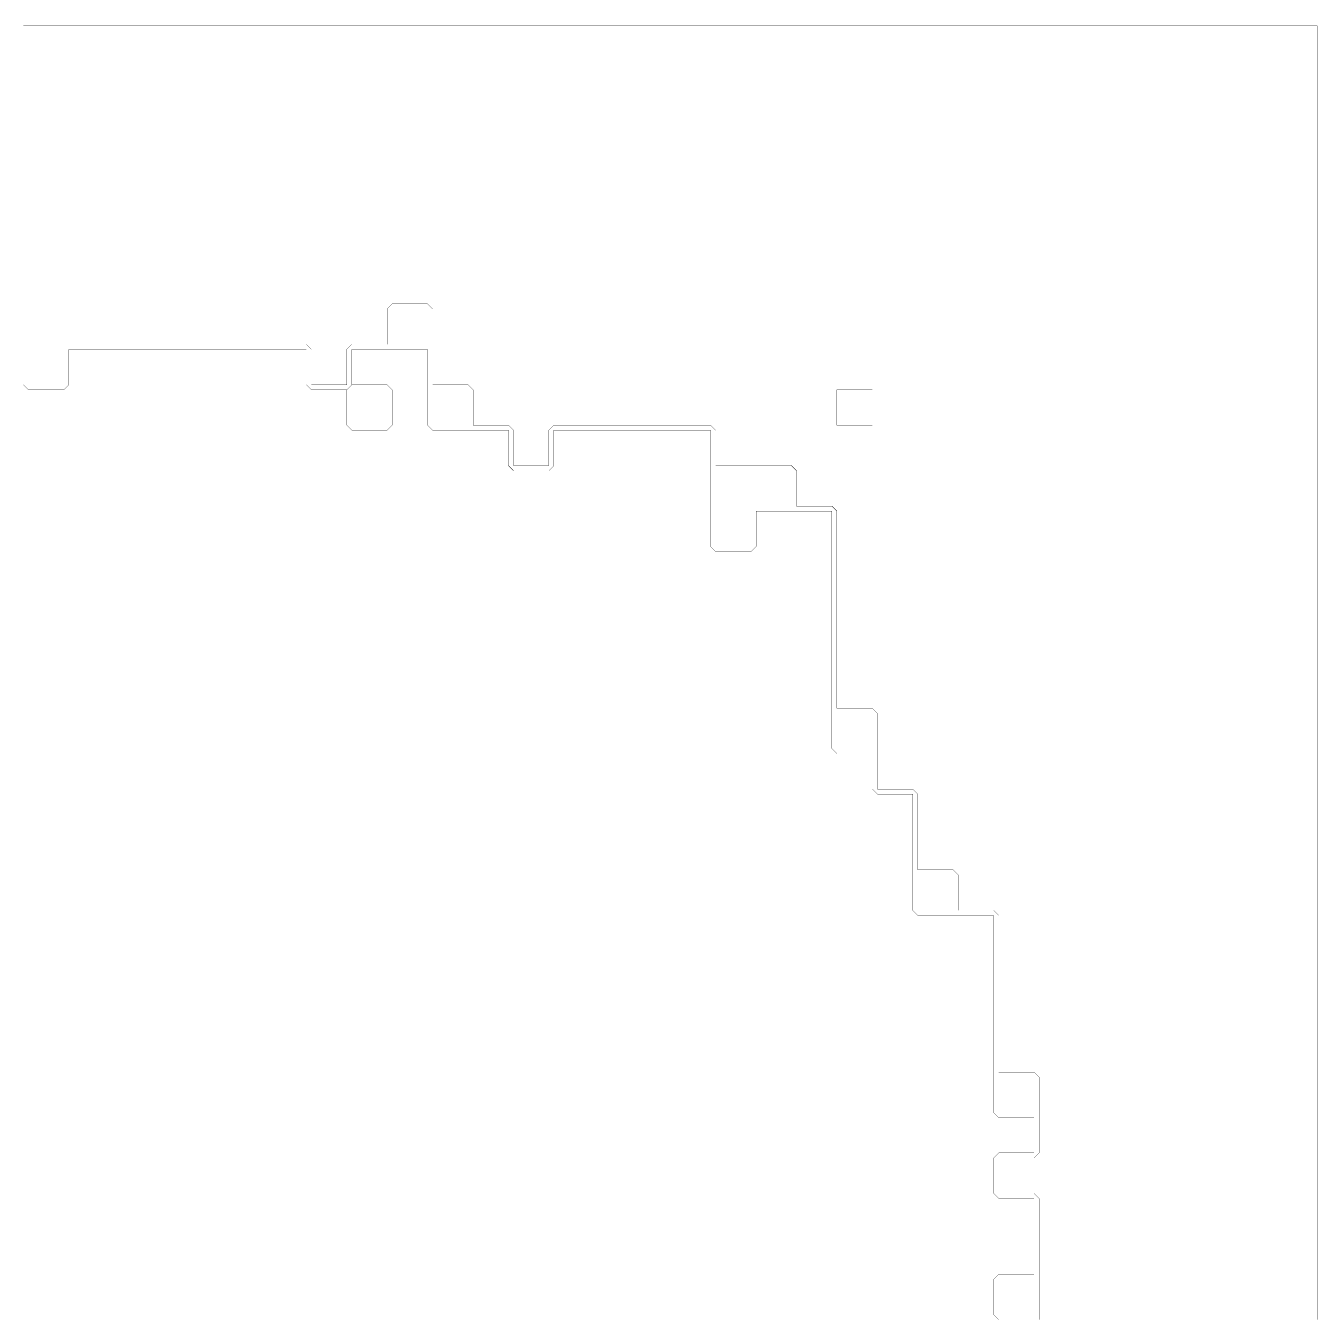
# Model space of a CAD drawing. Header units: metres. Extents: x 0 to 4990, y -4990 to 0.
# Drawn here: x 2495 to 4990, y -2495 to 0 of the extents above; entities that cross this region are included whole.
import ezdxf

# ---------------------------------------------------------------- set-up
doc = ezdxf.new("R2010")
doc.units = ezdxf.units.M
for name, color, linetype in [('conductor', 1, 'Continuous'), ('dielectric', 8, 'Continuous'), ('substrate', 5, 'Continuous')]:
    doc.layers.add(name, color=color, linetype=linetype)

msp = doc.modelspace()

# ---------------------------------------------------------------- linework, layer by layer
at = {"layer": 'conductor', "const_width": 0.5}
msp.add_lwpolyline([(4375, -2500), (4365.234375, -2490.234375), (4365.234375, -2480.46875), (4365.234375, -2470.703125), (4365.234375, -2460.9375), (4365.234375, -2451.171875), (4365.234375, -2441.40625), (4365.234375, -2431.640625), (4365.234375, -2421.875), (4375, -2412.109375), (4384.765625, -2412.109375), (4394.53125, -2412.109375), (4404.296875, -2412.109375), (4414.0625, -2412.109375), (4423.828125, -2412.109375), (4433.59375, -2412.109375), (4443.359375, -2412.109375), (4443.359375, -2402.34375), (4443.359375, -2392.578125), (4443.359375, -2382.8125), (4443.359375, -2373.046875), (4443.359375, -2363.28125), (4443.359375, -2353.515625), (4443.359375, -2343.75), (4443.359375, -2333.984375), (4443.359375, -2324.21875), (4443.359375, -2314.453125), (4443.359375, -2304.6875), (4443.359375, -2294.921875), (4443.359375, -2285.15625), (4443.359375, -2275.390625), (4443.359375, -2265.625), (4433.59375, -2265.625), (4423.828125, -2265.625), (4414.0625, -2265.625), (4404.296875, -2265.625), (4394.53125, -2265.625), (4384.765625, -2265.625), (4375, -2265.625), (4365.234375, -2255.859375), (4365.234375, -2246.09375), (4365.234375, -2236.328125), (4365.234375, -2226.5625), (4365.234375, -2216.796875), (4365.234375, -2207.03125), (4365.234375, -2197.265625), (4365.234375, -2187.5), (4375, -2177.734375), (4384.765625, -2177.734375), (4394.53125, -2177.734375), (4404.296875, -2177.734375), (4414.0625, -2177.734375), (4423.828125, -2177.734375), (4433.59375, -2177.734375), (4443.359375, -2177.734375), (4443.359375, -2167.96875), (4443.359375, -2158.203125), (4443.359375, -2148.4375), (4443.359375, -2138.671875), (4443.359375, -2128.90625), (4443.359375, -2119.140625), (4443.359375, -2109.375), (4433.59375, -2109.375), (4423.828125, -2109.375), (4414.0625, -2109.375), (4404.296875, -2109.375), (4394.53125, -2109.375), (4384.765625, -2109.375), (4375, -2109.375), (4365.234375, -2099.609375), (4365.234375, -2089.84375), (4365.234375, -2080.078125), (4365.234375, -2070.3125), (4365.234375, -2060.546875), (4365.234375, -2050.78125), (4365.234375, -2041.015625), (4365.234375, -2031.25), (4365.234375, -2021.484375), (4365.234375, -2011.71875), (4365.234375, -2001.953125), (4365.234375, -1992.1875), (4365.234375, -1982.421875), (4365.234375, -1972.65625), (4365.234375, -1962.890625), (4365.234375, -1953.125), (4365.234375, -1943.359375), (4365.234375, -1933.59375), (4365.234375, -1923.828125), (4365.234375, -1914.0625), (4365.234375, -1904.296875), (4365.234375, -1894.53125), (4365.234375, -1884.765625), (4365.234375, -1875), (4365.234375, -1865.234375), (4365.234375, -1855.46875), (4365.234375, -1845.703125), (4365.234375, -1835.9375), (4365.234375, -1826.171875), (4365.234375, -1816.40625), (4365.234375, -1806.640625), (4365.234375, -1796.875), (4365.234375, -1787.109375), (4365.234375, -1777.34375), (4365.234375, -1767.578125), (4365.234375, -1757.8125), (4365.234375, -1748.046875), (4365.234375, -1738.28125), (4365.234375, -1728.515625), (4365.234375, -1718.75), (4355.46875, -1718.75), (4345.703125, -1718.75), (4335.9375, -1718.75), (4326.171875, -1718.75), (4316.40625, -1718.75), (4306.640625, -1718.75), (4296.875, -1718.75), (4287.109375, -1718.75), (4277.34375, -1718.75), (4267.578125, -1718.75), (4257.8125, -1718.75), (4248.046875, -1718.75), (4238.28125, -1718.75), (4228.515625, -1718.75), (4218.75, -1718.75), (4208.984375, -1708.984375), (4208.984375, -1699.21875), (4208.984375, -1689.453125), (4208.984375, -1679.6875), (4208.984375, -1669.921875), (4208.984375, -1660.15625), (4208.984375, -1650.390625), (4208.984375, -1640.625), (4208.984375, -1630.859375), (4208.984375, -1621.09375), (4208.984375, -1611.328125), (4208.984375, -1601.5625), (4208.984375, -1591.796875), (4208.984375, -1582.03125), (4208.984375, -1572.265625), (4208.984375, -1562.5), (4208.984375, -1552.734375), (4208.984375, -1542.96875), (4208.984375, -1533.203125), (4208.984375, -1523.4375), (4208.984375, -1513.671875), (4208.984375, -1503.90625), (4208.984375, -1494.140625), (4208.984375, -1484.375), (4199.21875, -1484.375), (4189.453125, -1484.375), (4179.6875, -1484.375), (4169.921875, -1484.375), (4160.15625, -1484.375), (4150.390625, -1484.375), (4140.625, -1484.375), (4130.859375, -1474.609375), (4130.859375, -1464.84375), (4130.859375, -1455.078125), (4130.859375, -1445.3125), (4130.859375, -1435.546875), (4130.859375, -1425.78125), (4130.859375, -1416.015625), (4130.859375, -1406.25), (4121.09375, -1406.25), (4111.328125, -1406.25), (4101.5625, -1406.25), (4091.796875, -1406.25), (4082.03125, -1406.25), (4072.265625, -1406.25), (4062.5, -1406.25), (4052.734375, -1396.484375), (4052.734375, -1386.71875), (4052.734375, -1376.953125), (4052.734375, -1367.1875), (4052.734375, -1357.421875), (4052.734375, -1347.65625), (4052.734375, -1337.890625), (4052.734375, -1328.125), (4052.734375, -1318.359375), (4052.734375, -1308.59375), (4052.734375, -1298.828125), (4052.734375, -1289.0625), (4052.734375, -1279.296875), (4052.734375, -1269.53125), (4052.734375, -1259.765625), (4052.734375, -1250), (4052.734375, -1240.234375), (4052.734375, -1230.46875), (4052.734375, -1220.703125), (4052.734375, -1210.9375), (4052.734375, -1201.171875), (4052.734375, -1191.40625), (4052.734375, -1181.640625), (4052.734375, -1171.875), (4052.734375, -1162.109375), (4052.734375, -1152.34375), (4052.734375, -1142.578125), (4052.734375, -1132.8125), (4052.734375, -1123.046875), (4052.734375, -1113.28125), (4052.734375, -1103.515625), (4052.734375, -1093.75), (4052.734375, -1083.984375), (4052.734375, -1074.21875), (4052.734375, -1064.453125), (4052.734375, -1054.6875), (4052.734375, -1044.921875), (4052.734375, -1035.15625), (4052.734375, -1025.390625), (4052.734375, -1015.625), (4052.734375, -1005.859375), (4052.734375, -996.09375), (4052.734375, -986.328125), (4052.734375, -976.5625), (4052.734375, -966.796875), (4052.734375, -957.03125), (4052.734375, -947.265625), (4052.734375, -937.5), (4042.96875, -937.5), (4033.203125, -937.5), (4023.4375, -937.5), (4013.671875, -937.5), (4003.90625, -937.5), (3994.140625, -937.5), (3984.375, -937.5), (3974.609375, -937.5), (3964.84375, -937.5), (3955.078125, -937.5), (3945.3125, -937.5), (3935.546875, -937.5), (3925.78125, -937.5), (3916.015625, -937.5), (3906.25, -937.5), (3906.25, -947.265625), (3906.25, -957.03125), (3906.25, -966.796875), (3906.25, -976.5625), (3906.25, -986.328125), (3906.25, -996.09375), (3906.25, -1005.859375), (3896.484375, -1015.625), (3886.71875, -1015.625), (3876.953125, -1015.625), (3867.1875, -1015.625), (3857.421875, -1015.625), (3847.65625, -1015.625), (3837.890625, -1015.625), (3828.125, -1015.625), (3818.359375, -1005.859375), (3818.359375, -996.09375), (3818.359375, -986.328125), (3818.359375, -976.5625), (3818.359375, -966.796875), (3818.359375, -957.03125), (3818.359375, -947.265625), (3818.359375, -937.5), (3818.359375, -927.734375), (3818.359375, -917.96875), (3818.359375, -908.203125), (3818.359375, -898.4375), (3818.359375, -888.671875), (3818.359375, -878.90625), (3818.359375, -869.140625), (3818.359375, -859.375), (3818.359375, -849.609375), (3818.359375, -839.84375), (3818.359375, -830.078125), (3818.359375, -820.3125), (3818.359375, -810.546875), (3818.359375, -800.78125), (3818.359375, -791.015625), (3818.359375, -781.25), (3808.59375, -781.25), (3798.828125, -781.25), (3789.0625, -781.25), (3779.296875, -781.25), (3769.53125, -781.25), (3759.765625, -781.25), (3750, -781.25), (3740.234375, -781.25), (3730.46875, -781.25), (3720.703125, -781.25), (3710.9375, -781.25), (3701.171875, -781.25), (3691.40625, -781.25), (3681.640625, -781.25), (3671.875, -781.25), (3662.109375, -781.25), (3652.34375, -781.25), (3642.578125, -781.25), (3632.8125, -781.25), (3623.046875, -781.25), (3613.28125, -781.25), (3603.515625, -781.25), (3593.75, -781.25), (3583.984375, -781.25), (3574.21875, -781.25), (3564.453125, -781.25), (3554.6875, -781.25), (3544.921875, -781.25), (3535.15625, -781.25), (3525.390625, -781.25), (3515.625, -781.25), (3515.625, -791.015625), (3515.625, -800.78125), (3515.625, -810.546875), (3515.625, -820.3125), (3515.625, -830.078125), (3515.625, -839.84375), (3515.625, -849.609375), (3505.859375, -859.375), (3496.09375, -859.375), (3486.328125, -859.375), (3476.5625, -859.375), (3466.796875, -859.375), (3457.03125, -859.375), (3447.265625, -859.375), (3437.5, -859.375), (3427.734375, -849.609375), (3427.734375, -839.84375), (3427.734375, -830.078125), (3427.734375, -820.3125), (3427.734375, -810.546875), (3427.734375, -800.78125), (3427.734375, -791.015625), (3427.734375, -781.25), (3417.96875, -781.25), (3408.203125, -781.25), (3398.4375, -781.25), (3388.671875, -781.25), (3378.90625, -781.25), (3369.140625, -781.25), (3359.375, -781.25), (3349.609375, -781.25), (3339.84375, -781.25), (3330.078125, -781.25), (3320.3125, -781.25), (3310.546875, -781.25), (3300.78125, -781.25), (3291.015625, -781.25), (3281.25, -781.25), (3271.484375, -771.484375), (3271.484375, -761.71875), (3271.484375, -751.953125), (3271.484375, -742.1875), (3271.484375, -732.421875), (3271.484375, -722.65625), (3271.484375, -712.890625), (3271.484375, -703.125), (3271.484375, -693.359375), (3271.484375, -683.59375), (3271.484375, -673.828125), (3271.484375, -664.0625), (3271.484375, -654.296875), (3271.484375, -644.53125), (3271.484375, -634.765625), (3271.484375, -625), (3261.71875, -625), (3251.953125, -625), (3242.1875, -625), (3232.421875, -625), (3222.65625, -625), (3212.890625, -625), (3203.125, -625), (3193.359375, -625), (3183.59375, -625), (3173.828125, -625), (3164.0625, -625), (3154.296875, -625), (3144.53125, -625), (3134.765625, -625), (3125, -625), (3125, -634.765625), (3125, -644.53125), (3125, -654.296875), (3125, -664.0625), (3125, -673.828125), (3125, -683.59375), (3125, -693.359375), (3115.234375, -703.125), (3105.46875, -703.125), (3095.703125, -703.125), (3085.9375, -703.125), (3076.171875, -703.125), (3066.40625, -703.125), (3056.640625, -703.125), (3046.875, -703.125), (3037.109375, -693.359375), (3037.109375, -683.59375), (3037.109375, -673.828125), (3037.109375, -664.0625), (3037.109375, -654.296875), (3037.109375, -644.53125), (3037.109375, -634.765625), (3037.109375, -625), (3027.34375, -625), (3017.578125, -625), (3007.8125, -625), (2998.046875, -625), (2988.28125, -625), (2978.515625, -625), (2968.75, -625), (2958.984375, -625), (2949.21875, -625), (2939.453125, -625), (2929.6875, -625), (2919.921875, -625), (2910.15625, -625), (2900.390625, -625), (2890.625, -625), (2880.859375, -625), (2871.09375, -625), (2861.328125, -625), (2851.5625, -625), (2841.796875, -625), (2832.03125, -625), (2822.265625, -625), (2812.5, -625), (2802.734375, -625), (2792.96875, -625), (2783.203125, -625), (2773.4375, -625), (2763.671875, -625), (2753.90625, -625), (2744.140625, -625), (2734.375, -625), (2724.609375, -625), (2714.84375, -625), (2705.078125, -625), (2695.3125, -625), (2685.546875, -625), (2675.78125, -625), (2666.015625, -625), (2656.25, -625), (2646.484375, -625), (2636.71875, -625), (2626.953125, -625), (2617.1875, -625), (2607.421875, -625), (2597.65625, -625), (2587.890625, -625), (2578.125, -625), (2578.125, -634.765625), (2578.125, -644.53125), (2578.125, -654.296875), (2578.125, -664.0625), (2578.125, -673.828125), (2578.125, -683.59375), (2578.125, -693.359375), (2568.359375, -703.125), (2558.59375, -703.125), (2548.828125, -703.125), (2539.0625, -703.125), (2529.296875, -703.125), (2519.53125, -703.125), (2509.765625, -703.125), (2500, -703.125), (2490.234375, -693.359375)], dxfattribs=at)
msp.add_lwpolyline([(3115.234375, -703.125), (3125, -693.359375), (3134.765625, -693.359375), (3144.53125, -693.359375), (3154.296875, -693.359375), (3164.0625, -693.359375), (3173.828125, -693.359375), (3183.59375, -693.359375), (3193.359375, -693.359375), (3203.125, -703.125), (3203.125, -712.890625), (3203.125, -722.65625), (3203.125, -732.421875), (3203.125, -742.1875), (3203.125, -751.953125), (3203.125, -761.71875), (3203.125, -771.484375), (3193.359375, -781.25), (3183.59375, -781.25), (3173.828125, -781.25), (3164.0625, -781.25), (3154.296875, -781.25), (3144.53125, -781.25), (3134.765625, -781.25), (3125, -781.25), (3115.234375, -771.484375), (3115.234375, -761.71875), (3115.234375, -751.953125), (3115.234375, -742.1875), (3115.234375, -732.421875), (3115.234375, -722.65625), (3115.234375, -712.890625)], close=True, dxfattribs=at)
at = {"layer": 'dielectric', "const_width": 0.5}
msp.add_lwpolyline([(4062.5, -703.125), (4062.5, -712.890625), (4062.5, -722.65625), (4062.5, -732.421875), (4062.5, -742.1875), (4062.5, -751.953125), (4062.5, -761.71875), (4062.5, -771.484375), (4072.265625, -771.484375), (4082.03125, -771.484375), (4091.796875, -771.484375), (4101.5625, -771.484375), (4111.328125, -771.484375), (4121.09375, -771.484375), (4130.859375, -771.484375), (4130.859375, -761.71875), (4130.859375, -751.953125), (4130.859375, -742.1875), (4130.859375, -732.421875), (4130.859375, -722.65625), (4130.859375, -712.890625), (4130.859375, -703.125), (4121.09375, -703.125), (4111.328125, -703.125), (4101.5625, -703.125), (4091.796875, -703.125), (4082.03125, -703.125), (4072.265625, -703.125)], close=True, dxfattribs=at)
at = {"layer": 'substrate', "const_width": 0.5}
for points in [[(4990.234375, -2500), (4990.234375, -2490.234375), (4990.234375, -2480.46875), (4990.234375, -2470.703125), (4990.234375, -2460.9375), (4990.234375, -2451.171875), (4990.234375, -2441.40625), (4990.234375, -2431.640625), (4990.234375, -2421.875), (4990.234375, -2412.109375), (4990.234375, -2402.34375), (4990.234375, -2392.578125), (4990.234375, -2382.8125), (4990.234375, -2373.046875), (4990.234375, -2363.28125), (4990.234375, -2353.515625), (4990.234375, -2343.75), (4990.234375, -2333.984375), (4990.234375, -2324.21875), (4990.234375, -2314.453125), (4990.234375, -2304.6875), (4990.234375, -2294.921875), (4990.234375, -2285.15625), (4990.234375, -2275.390625), (4990.234375, -2265.625), (4990.234375, -2255.859375), (4990.234375, -2246.09375), (4990.234375, -2236.328125), (4990.234375, -2226.5625), (4990.234375, -2216.796875), (4990.234375, -2207.03125), (4990.234375, -2197.265625), (4990.234375, -2187.5), (4990.234375, -2177.734375), (4990.234375, -2167.96875), (4990.234375, -2158.203125), (4990.234375, -2148.4375), (4990.234375, -2138.671875), (4990.234375, -2128.90625), (4990.234375, -2119.140625), (4990.234375, -2109.375), (4990.234375, -2099.609375), (4990.234375, -2089.84375), (4990.234375, -2080.078125), (4990.234375, -2070.3125), (4990.234375, -2060.546875), (4990.234375, -2050.78125), (4990.234375, -2041.015625), (4990.234375, -2031.25), (4990.234375, -2021.484375), (4990.234375, -2011.71875), (4990.234375, -2001.953125), (4990.234375, -1992.1875), (4990.234375, -1982.421875), (4990.234375, -1972.65625), (4990.234375, -1962.890625), (4990.234375, -1953.125), (4990.234375, -1943.359375), (4990.234375, -1933.59375), (4990.234375, -1923.828125), (4990.234375, -1914.0625), (4990.234375, -1904.296875), (4990.234375, -1894.53125), (4990.234375, -1884.765625), (4990.234375, -1875), (4990.234375, -1865.234375), (4990.234375, -1855.46875), (4990.234375, -1845.703125), (4990.234375, -1835.9375), (4990.234375, -1826.171875), (4990.234375, -1816.40625), (4990.234375, -1806.640625), (4990.234375, -1796.875), (4990.234375, -1787.109375), (4990.234375, -1777.34375), (4990.234375, -1767.578125), (4990.234375, -1757.8125), (4990.234375, -1748.046875), (4990.234375, -1738.28125), (4990.234375, -1728.515625), (4990.234375, -1718.75), (4990.234375, -1708.984375), (4990.234375, -1699.21875), (4990.234375, -1689.453125), (4990.234375, -1679.6875), (4990.234375, -1669.921875), (4990.234375, -1660.15625), (4990.234375, -1650.390625), (4990.234375, -1640.625), (4990.234375, -1630.859375), (4990.234375, -1621.09375), (4990.234375, -1611.328125), (4990.234375, -1601.5625), (4990.234375, -1591.796875), (4990.234375, -1582.03125), (4990.234375, -1572.265625), (4990.234375, -1562.5), (4990.234375, -1552.734375), (4990.234375, -1542.96875), (4990.234375, -1533.203125), (4990.234375, -1523.4375), (4990.234375, -1513.671875), (4990.234375, -1503.90625), (4990.234375, -1494.140625), (4990.234375, -1484.375), (4990.234375, -1474.609375), (4990.234375, -1464.84375), (4990.234375, -1455.078125), (4990.234375, -1445.3125), (4990.234375, -1435.546875), (4990.234375, -1425.78125), (4990.234375, -1416.015625), (4990.234375, -1406.25), (4990.234375, -1396.484375), (4990.234375, -1386.71875), (4990.234375, -1376.953125), (4990.234375, -1367.1875), (4990.234375, -1357.421875), (4990.234375, -1347.65625), (4990.234375, -1337.890625), (4990.234375, -1328.125), (4990.234375, -1318.359375), (4990.234375, -1308.59375), (4990.234375, -1298.828125), (4990.234375, -1289.0625), (4990.234375, -1279.296875), (4990.234375, -1269.53125), (4990.234375, -1259.765625), (4990.234375, -1250), (4990.234375, -1240.234375), (4990.234375, -1230.46875), (4990.234375, -1220.703125), (4990.234375, -1210.9375), (4990.234375, -1201.171875), (4990.234375, -1191.40625), (4990.234375, -1181.640625), (4990.234375, -1171.875), (4990.234375, -1162.109375), (4990.234375, -1152.34375), (4990.234375, -1142.578125), (4990.234375, -1132.8125), (4990.234375, -1123.046875), (4990.234375, -1113.28125), (4990.234375, -1103.515625), (4990.234375, -1093.75), (4990.234375, -1083.984375), (4990.234375, -1074.21875), (4990.234375, -1064.453125), (4990.234375, -1054.6875), (4990.234375, -1044.921875), (4990.234375, -1035.15625), (4990.234375, -1025.390625), (4990.234375, -1015.625), (4990.234375, -1005.859375), (4990.234375, -996.09375), (4990.234375, -986.328125), (4990.234375, -976.5625), (4990.234375, -966.796875), (4990.234375, -957.03125), (4990.234375, -947.265625), (4990.234375, -937.5), (4990.234375, -927.734375), (4990.234375, -917.96875), (4990.234375, -908.203125), (4990.234375, -898.4375), (4990.234375, -888.671875), (4990.234375, -878.90625), (4990.234375, -869.140625), (4990.234375, -859.375), (4990.234375, -849.609375), (4990.234375, -839.84375), (4990.234375, -830.078125), (4990.234375, -820.3125), (4990.234375, -810.546875), (4990.234375, -800.78125), (4990.234375, -791.015625), (4990.234375, -781.25), (4990.234375, -771.484375), (4990.234375, -761.71875), (4990.234375, -751.953125), (4990.234375, -742.1875), (4990.234375, -732.421875), (4990.234375, -722.65625), (4990.234375, -712.890625), (4990.234375, -703.125), (4990.234375, -693.359375), (4990.234375, -683.59375), (4990.234375, -673.828125), (4990.234375, -664.0625), (4990.234375, -654.296875), (4990.234375, -644.53125), (4990.234375, -634.765625), (4990.234375, -625), (4990.234375, -615.234375), (4990.234375, -605.46875), (4990.234375, -595.703125), (4990.234375, -585.9375), (4990.234375, -576.171875), (4990.234375, -566.40625), (4990.234375, -556.640625), (4990.234375, -546.875), (4990.234375, -537.109375), (4990.234375, -527.34375), (4990.234375, -517.578125), (4990.234375, -507.8125), (4990.234375, -498.046875), (4990.234375, -488.28125), (4990.234375, -478.515625), (4990.234375, -468.75), (4990.234375, -458.984375), (4990.234375, -449.21875), (4990.234375, -439.453125), (4990.234375, -429.6875), (4990.234375, -419.921875), (4990.234375, -410.15625), (4990.234375, -400.390625), (4990.234375, -390.625), (4990.234375, -380.859375), (4990.234375, -371.09375), (4990.234375, -361.328125), (4990.234375, -351.5625), (4990.234375, -341.796875), (4990.234375, -332.03125), (4990.234375, -322.265625), (4990.234375, -312.5), (4990.234375, -302.734375), (4990.234375, -292.96875), (4990.234375, -283.203125), (4990.234375, -273.4375), (4990.234375, -263.671875), (4990.234375, -253.90625), (4990.234375, -244.140625), (4990.234375, -234.375), (4990.234375, -224.609375), (4990.234375, -214.84375), (4990.234375, -205.078125), (4990.234375, -195.3125), (4990.234375, -185.546875), (4990.234375, -175.78125), (4990.234375, -166.015625), (4990.234375, -156.25), (4990.234375, -146.484375), (4990.234375, -136.71875), (4990.234375, -126.953125), (4990.234375, -117.1875), (4990.234375, -107.421875), (4990.234375, -97.65625), (4990.234375, -87.890625), (4990.234375, -78.125), (4990.234375, -68.359375), (4990.234375, -58.59375), (4990.234375, -48.828125), (4990.234375, -39.0625), (4990.234375, -29.296875), (4990.234375, -19.53125), (4990.234375, -9.765625), (4990.234375, 0), (4980.46875, 0), (4970.703125, 0), (4960.9375, 0), (4951.171875, 0), (4941.40625, 0), (4931.640625, 0), (4921.875, 0), (4912.109375, 0), (4902.34375, 0), (4892.578125, 0), (4882.8125, 0), (4873.046875, 0), (4863.28125, 0), (4853.515625, 0), (4843.75, 0), (4833.984375, 0), (4824.21875, 0), (4814.453125, 0), (4804.6875, 0), (4794.921875, 0), (4785.15625, 0), (4775.390625, 0), (4765.625, 0), (4755.859375, 0), (4746.09375, 0), (4736.328125, 0), (4726.5625, 0), (4716.796875, 0), (4707.03125, 0), (4697.265625, 0), (4687.5, 0), (4677.734375, 0), (4667.96875, 0), (4658.203125, 0), (4648.4375, 0), (4638.671875, 0), (4628.90625, 0), (4619.140625, 0), (4609.375, 0), (4599.609375, 0), (4589.84375, 0), (4580.078125, 0), (4570.3125, 0), (4560.546875, 0), (4550.78125, 0), (4541.015625, 0), (4531.25, 0), (4521.484375, 0), (4511.71875, 0), (4501.953125, 0), (4492.1875, 0), (4482.421875, 0), (4472.65625, 0), (4462.890625, 0), (4453.125, 0), (4443.359375, 0), (4433.59375, 0), (4423.828125, 0), (4414.0625, 0), (4404.296875, 0), (4394.53125, 0), (4384.765625, 0), (4375, 0), (4365.234375, 0), (4355.46875, 0), (4345.703125, 0), (4335.9375, 0), (4326.171875, 0), (4316.40625, 0), (4306.640625, 0), (4296.875, 0), (4287.109375, 0), (4277.34375, 0), (4267.578125, 0), (4257.8125, 0), (4248.046875, 0), (4238.28125, 0), (4228.515625, 0), (4218.75, 0), (4208.984375, 0), (4199.21875, 0), (4189.453125, 0), (4179.6875, 0), (4169.921875, 0), (4160.15625, 0), (4150.390625, 0), (4140.625, 0), (4130.859375, 0), (4121.09375, 0), (4111.328125, 0), (4101.5625, 0), (4091.796875, 0), (4082.03125, 0), (4072.265625, 0), (4062.5, 0), (4052.734375, 0), (4042.96875, 0), (4033.203125, 0), (4023.4375, 0), (4013.671875, 0), (4003.90625, 0), (3994.140625, 0), (3984.375, 0), (3974.609375, 0), (3964.84375, 0), (3955.078125, 0), (3945.3125, 0), (3935.546875, 0), (3925.78125, 0), (3916.015625, 0), (3906.25, 0), (3896.484375, 0), (3886.71875, 0), (3876.953125, 0), (3867.1875, 0), (3857.421875, 0), (3847.65625, 0), (3837.890625, 0), (3828.125, 0), (3818.359375, 0), (3808.59375, 0), (3798.828125, 0), (3789.0625, 0), (3779.296875, 0), (3769.53125, 0), (3759.765625, 0), (3750, 0), (3740.234375, 0), (3730.46875, 0), (3720.703125, 0), (3710.9375, 0), (3701.171875, 0), (3691.40625, 0), (3681.640625, 0), (3671.875, 0), (3662.109375, 0), (3652.34375, 0), (3642.578125, 0), (3632.8125, 0), (3623.046875, 0), (3613.28125, 0), (3603.515625, 0), (3593.75, 0), (3583.984375, 0), (3574.21875, 0), (3564.453125, 0), (3554.6875, 0), (3544.921875, 0), (3535.15625, 0), (3525.390625, 0), (3515.625, 0), (3505.859375, 0), (3496.09375, 0), (3486.328125, 0), (3476.5625, 0), (3466.796875, 0), (3457.03125, 0), (3447.265625, 0), (3437.5, 0), (3427.734375, 0), (3417.96875, 0), (3408.203125, 0), (3398.4375, 0), (3388.671875, 0), (3378.90625, 0), (3369.140625, 0), (3359.375, 0), (3349.609375, 0), (3339.84375, 0), (3330.078125, 0), (3320.3125, 0), (3310.546875, 0), (3300.78125, 0), (3291.015625, 0), (3281.25, 0), (3271.484375, 0), (3261.71875, 0), (3251.953125, 0), (3242.1875, 0), (3232.421875, 0), (3222.65625, 0), (3212.890625, 0), (3203.125, 0), (3193.359375, 0), (3183.59375, 0), (3173.828125, 0), (3164.0625, 0), (3154.296875, 0), (3144.53125, 0), (3134.765625, 0), (3125, 0), (3115.234375, 0), (3105.46875, 0), (3095.703125, 0), (3085.9375, 0), (3076.171875, 0), (3066.40625, 0), (3056.640625, 0), (3046.875, 0), (3037.109375, 0), (3027.34375, 0), (3017.578125, 0), (3007.8125, 0), (2998.046875, 0), (2988.28125, 0), (2978.515625, 0), (2968.75, 0), (2958.984375, 0), (2949.21875, 0), (2939.453125, 0), (2929.6875, 0), (2919.921875, 0), (2910.15625, 0), (2900.390625, 0), (2890.625, 0), (2880.859375, 0), (2871.09375, 0), (2861.328125, 0), (2851.5625, 0), (2841.796875, 0), (2832.03125, 0), (2822.265625, 0), (2812.5, 0), (2802.734375, 0), (2792.96875, 0), (2783.203125, 0), (2773.4375, 0), (2763.671875, 0), (2753.90625, 0), (2744.140625, 0), (2734.375, 0), (2724.609375, 0), (2714.84375, 0), (2705.078125, 0), (2695.3125, 0), (2685.546875, 0), (2675.78125, 0), (2666.015625, 0), (2656.25, 0), (2646.484375, 0), (2636.71875, 0), (2626.953125, 0), (2617.1875, 0), (2607.421875, 0), (2597.65625, 0), (2587.890625, 0), (2578.125, 0), (2568.359375, 0), (2558.59375, 0), (2548.828125, 0), (2539.0625, 0), (2529.296875, 0), (2519.53125, 0), (2509.765625, 0), (2500, 0), (2490.234375, 0)], [(2490.234375, -615.234375), (2500, -615.234375), (2509.765625, -615.234375), (2519.53125, -615.234375), (2529.296875, -615.234375), (2539.0625, -615.234375), (2548.828125, -615.234375), (2558.59375, -615.234375), (2568.359375, -615.234375), (2578.125, -615.234375), (2587.890625, -615.234375), (2597.65625, -615.234375), (2607.421875, -615.234375), (2617.1875, -615.234375), (2626.953125, -615.234375), (2636.71875, -615.234375), (2646.484375, -615.234375), (2656.25, -615.234375), (2666.015625, -615.234375), (2675.78125, -615.234375), (2685.546875, -615.234375), (2695.3125, -615.234375), (2705.078125, -615.234375), (2714.84375, -615.234375), (2724.609375, -615.234375), (2734.375, -615.234375), (2744.140625, -615.234375), (2753.90625, -615.234375), (2763.671875, -615.234375), (2773.4375, -615.234375), (2783.203125, -615.234375), (2792.96875, -615.234375), (2802.734375, -615.234375), (2812.5, -615.234375), (2822.265625, -615.234375), (2832.03125, -615.234375), (2841.796875, -615.234375), (2851.5625, -615.234375), (2861.328125, -615.234375), (2871.09375, -615.234375), (2880.859375, -615.234375), (2890.625, -615.234375), (2900.390625, -615.234375), (2910.15625, -615.234375), (2919.921875, -615.234375), (2929.6875, -615.234375), (2939.453125, -615.234375), (2949.21875, -615.234375), (2958.984375, -615.234375), (2968.75, -615.234375), (2978.515625, -615.234375), (2988.28125, -615.234375), (2998.046875, -615.234375), (3007.8125, -615.234375), (3017.578125, -615.234375), (3027.34375, -615.234375), (3037.109375, -615.234375), (3046.875, -625), (3046.875, -634.765625), (3046.875, -644.53125), (3046.875, -654.296875), (3046.875, -664.0625), (3046.875, -673.828125), (3046.875, -683.59375), (3046.875, -693.359375), (3056.640625, -693.359375), (3066.40625, -693.359375), (3076.171875, -693.359375), (3085.9375, -693.359375), (3095.703125, -693.359375), (3105.46875, -693.359375), (3115.234375, -693.359375), (3115.234375, -683.59375), (3115.234375, -673.828125), (3115.234375, -664.0625), (3115.234375, -654.296875), (3115.234375, -644.53125), (3115.234375, -634.765625), (3115.234375, -625), (3125, -615.234375), (3134.765625, -615.234375), (3144.53125, -615.234375), (3154.296875, -615.234375), (3164.0625, -615.234375), (3173.828125, -615.234375), (3183.59375, -615.234375), (3193.359375, -615.234375), (3193.359375, -605.46875), (3193.359375, -595.703125), (3193.359375, -585.9375), (3193.359375, -576.171875), (3193.359375, -566.40625), (3193.359375, -556.640625), (3193.359375, -546.875), (3203.125, -537.109375), (3212.890625, -537.109375), (3222.65625, -537.109375), (3232.421875, -537.109375), (3242.1875, -537.109375), (3251.953125, -537.109375), (3261.71875, -537.109375), (3271.484375, -537.109375), (3281.25, -546.875), (3281.25, -556.640625), (3281.25, -566.40625), (3281.25, -576.171875), (3281.25, -585.9375), (3281.25, -595.703125), (3281.25, -605.46875), (3281.25, -615.234375), (3281.25, -625), (3281.25, -634.765625), (3281.25, -644.53125), (3281.25, -654.296875), (3281.25, -664.0625), (3281.25, -673.828125), (3281.25, -683.59375), (3281.25, -693.359375), (3291.015625, -693.359375), (3300.78125, -693.359375), (3310.546875, -693.359375), (3320.3125, -693.359375), (3330.078125, -693.359375), (3339.84375, -693.359375), (3349.609375, -693.359375), (3359.375, -703.125), (3359.375, -712.890625), (3359.375, -722.65625), (3359.375, -732.421875), (3359.375, -742.1875), (3359.375, -751.953125), (3359.375, -761.71875), (3359.375, -771.484375), (3369.140625, -771.484375), (3378.90625, -771.484375), (3388.671875, -771.484375), (3398.4375, -771.484375), (3408.203125, -771.484375), (3417.96875, -771.484375), (3427.734375, -771.484375), (3437.5, -781.25), (3437.5, -791.015625), (3437.5, -800.78125), (3437.5, -810.546875), (3437.5, -820.3125), (3437.5, -830.078125), (3437.5, -839.84375), (3437.5, -849.609375), (3447.265625, -849.609375), (3457.03125, -849.609375), (3466.796875, -849.609375), (3476.5625, -849.609375), (3486.328125, -849.609375), (3496.09375, -849.609375), (3505.859375, -849.609375), (3505.859375, -839.84375), (3505.859375, -830.078125), (3505.859375, -820.3125), (3505.859375, -810.546875), (3505.859375, -800.78125), (3505.859375, -791.015625), (3505.859375, -781.25), (3515.625, -771.484375), (3525.390625, -771.484375), (3535.15625, -771.484375), (3544.921875, -771.484375), (3554.6875, -771.484375), (3564.453125, -771.484375), (3574.21875, -771.484375), (3583.984375, -771.484375), (3593.75, -771.484375), (3603.515625, -771.484375), (3613.28125, -771.484375), (3623.046875, -771.484375), (3632.8125, -771.484375), (3642.578125, -771.484375), (3652.34375, -771.484375), (3662.109375, -771.484375), (3671.875, -771.484375), (3681.640625, -771.484375), (3691.40625, -771.484375), (3701.171875, -771.484375), (3710.9375, -771.484375), (3720.703125, -771.484375), (3730.46875, -771.484375), (3740.234375, -771.484375), (3750, -771.484375), (3759.765625, -771.484375), (3769.53125, -771.484375), (3779.296875, -771.484375), (3789.0625, -771.484375), (3798.828125, -771.484375), (3808.59375, -771.484375), (3818.359375, -771.484375), (3828.125, -781.25), (3828.125, -791.015625), (3828.125, -800.78125), (3828.125, -810.546875), (3828.125, -820.3125), (3828.125, -830.078125), (3828.125, -839.84375), (3828.125, -849.609375), (3837.890625, -849.609375), (3847.65625, -849.609375), (3857.421875, -849.609375), (3867.1875, -849.609375), (3876.953125, -849.609375), (3886.71875, -849.609375), (3896.484375, -849.609375), (3906.25, -849.609375), (3916.015625, -849.609375), (3925.78125, -849.609375), (3935.546875, -849.609375), (3945.3125, -849.609375), (3955.078125, -849.609375), (3964.84375, -849.609375), (3974.609375, -849.609375), (3984.375, -859.375), (3984.375, -869.140625), (3984.375, -878.90625), (3984.375, -888.671875), (3984.375, -898.4375), (3984.375, -908.203125), (3984.375, -917.96875), (3984.375, -927.734375), (3994.140625, -927.734375), (4003.90625, -927.734375), (4013.671875, -927.734375), (4023.4375, -927.734375), (4033.203125, -927.734375), (4042.96875, -927.734375), (4052.734375, -927.734375), (4062.5, -937.5), (4062.5, -947.265625), (4062.5, -957.03125), (4062.5, -966.796875), (4062.5, -976.5625), (4062.5, -986.328125), (4062.5, -996.09375), (4062.5, -1005.859375), (4062.5, -1015.625), (4062.5, -1025.390625), (4062.5, -1035.15625), (4062.5, -1044.921875), (4062.5, -1054.6875), (4062.5, -1064.453125), (4062.5, -1074.21875), (4062.5, -1083.984375), (4062.5, -1093.75), (4062.5, -1103.515625), (4062.5, -1113.28125), (4062.5, -1123.046875), (4062.5, -1132.8125), (4062.5, -1142.578125), (4062.5, -1152.34375), (4062.5, -1162.109375), (4062.5, -1171.875), (4062.5, -1181.640625), (4062.5, -1191.40625), (4062.5, -1201.171875), (4062.5, -1210.9375), (4062.5, -1220.703125), (4062.5, -1230.46875), (4062.5, -1240.234375), (4062.5, -1250), (4062.5, -1259.765625), (4062.5, -1269.53125), (4062.5, -1279.296875), (4062.5, -1289.0625), (4062.5, -1298.828125), (4062.5, -1308.59375), (4062.5, -1318.359375), (4072.265625, -1318.359375), (4082.03125, -1318.359375), (4091.796875, -1318.359375), (4101.5625, -1318.359375), (4111.328125, -1318.359375), (4121.09375, -1318.359375), (4130.859375, -1318.359375), (4140.625, -1328.125), (4140.625, -1337.890625), (4140.625, -1347.65625), (4140.625, -1357.421875), (4140.625, -1367.1875), (4140.625, -1376.953125), (4140.625, -1386.71875), (4140.625, -1396.484375), (4140.625, -1406.25), (4140.625, -1416.015625), (4140.625, -1425.78125), (4140.625, -1435.546875), (4140.625, -1445.3125), (4140.625, -1455.078125), (4140.625, -1464.84375), (4140.625, -1474.609375), (4150.390625, -1474.609375), (4160.15625, -1474.609375), (4169.921875, -1474.609375), (4179.6875, -1474.609375), (4189.453125, -1474.609375), (4199.21875, -1474.609375), (4208.984375, -1474.609375), (4218.75, -1484.375), (4218.75, -1494.140625), (4218.75, -1503.90625), (4218.75, -1513.671875), (4218.75, -1523.4375), (4218.75, -1533.203125), (4218.75, -1542.96875), (4218.75, -1552.734375), (4218.75, -1562.5), (4218.75, -1572.265625), (4218.75, -1582.03125), (4218.75, -1591.796875), (4218.75, -1601.5625), (4218.75, -1611.328125), (4218.75, -1621.09375), (4218.75, -1630.859375), (4228.515625, -1630.859375), (4238.28125, -1630.859375), (4248.046875, -1630.859375), (4257.8125, -1630.859375), (4267.578125, -1630.859375), (4277.34375, -1630.859375), (4287.109375, -1630.859375), (4296.875, -1640.625), (4296.875, -1650.390625), (4296.875, -1660.15625), (4296.875, -1669.921875), (4296.875, -1679.6875), (4296.875, -1689.453125), (4296.875, -1699.21875), (4296.875, -1708.984375), (4306.640625, -1708.984375), (4316.40625, -1708.984375), (4326.171875, -1708.984375), (4335.9375, -1708.984375), (4345.703125, -1708.984375), (4355.46875, -1708.984375), (4365.234375, -1708.984375), (4375, -1718.75), (4375, -1728.515625), (4375, -1738.28125), (4375, -1748.046875), (4375, -1757.8125), (4375, -1767.578125), (4375, -1777.34375), (4375, -1787.109375), (4375, -1796.875), (4375, -1806.640625), (4375, -1816.40625), (4375, -1826.171875), (4375, -1835.9375), (4375, -1845.703125), (4375, -1855.46875), (4375, -1865.234375), (4375, -1875), (4375, -1884.765625), (4375, -1894.53125), (4375, -1904.296875), (4375, -1914.0625), (4375, -1923.828125), (4375, -1933.59375), (4375, -1943.359375), (4375, -1953.125), (4375, -1962.890625), (4375, -1972.65625), (4375, -1982.421875), (4375, -1992.1875), (4375, -2001.953125), (4375, -2011.71875), (4375, -2021.484375), (4384.765625, -2021.484375), (4394.53125, -2021.484375), (4404.296875, -2021.484375), (4414.0625, -2021.484375), (4423.828125, -2021.484375), (4433.59375, -2021.484375), (4443.359375, -2021.484375), (4453.125, -2031.25), (4453.125, -2041.015625), (4453.125, -2050.78125), (4453.125, -2060.546875), (4453.125, -2070.3125), (4453.125, -2080.078125), (4453.125, -2089.84375), (4453.125, -2099.609375), (4453.125, -2109.375), (4453.125, -2119.140625), (4453.125, -2128.90625), (4453.125, -2138.671875), (4453.125, -2148.4375), (4453.125, -2158.203125), (4453.125, -2167.96875), (4453.125, -2177.734375), (4443.359375, -2187.5), (4433.59375, -2187.5), (4423.828125, -2187.5), (4414.0625, -2187.5), (4404.296875, -2187.5), (4394.53125, -2187.5), (4384.765625, -2187.5), (4375, -2187.5), (4375, -2197.265625), (4375, -2207.03125), (4375, -2216.796875), (4375, -2226.5625), (4375, -2236.328125), (4375, -2246.09375), (4375, -2255.859375), (4384.765625, -2255.859375), (4394.53125, -2255.859375), (4404.296875, -2255.859375), (4414.0625, -2255.859375), (4423.828125, -2255.859375), (4433.59375, -2255.859375), (4443.359375, -2255.859375), (4453.125, -2265.625), (4453.125, -2275.390625), (4453.125, -2285.15625), (4453.125, -2294.921875), (4453.125, -2304.6875), (4453.125, -2314.453125), (4453.125, -2324.21875), (4453.125, -2333.984375), (4453.125, -2343.75), (4453.125, -2353.515625), (4453.125, -2363.28125), (4453.125, -2373.046875), (4453.125, -2382.8125), (4453.125, -2392.578125), (4453.125, -2402.34375), (4453.125, -2412.109375), (4453.125, -2421.875), (4453.125, -2431.640625), (4453.125, -2441.40625), (4453.125, -2451.171875), (4453.125, -2460.9375), (4453.125, -2470.703125), (4453.125, -2480.46875), (4453.125, -2490.234375), (4453.125, -2500)]]:
    msp.add_lwpolyline(points, dxfattribs=at)

doc.saveas('drawing.dxf')
